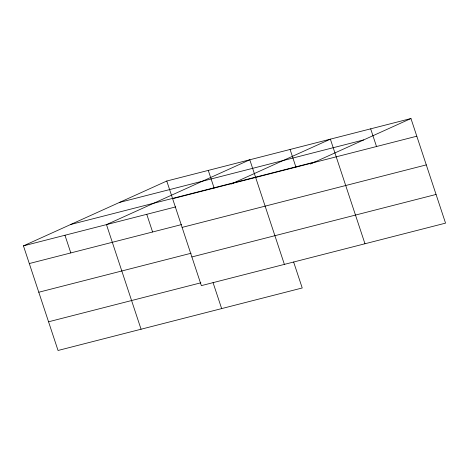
<?xml version="1.0" encoding="UTF-8"?>
<svg xmlns="http://www.w3.org/2000/svg" width="469" height="469" viewBox="0 0 469 469"><rect width="100%" height="100%" fill="white"/><g stroke="black" fill="none" stroke-linecap="round" stroke-linejoin="round"><path stroke-width="0.7" d="M293.641 262.019L302.229 287.972L58.045 350.472L23.45 245.867L166.771 181.028L410.955 118.528L445.55 223.133L201.365 285.633L166.771 181.028M231.065 184.083L330.375 139.152L364.97 243.757M310.331 164.05L410.955 118.528M119.478 202.426L363.657 139.926M70.749 224.475L314.928 161.969M172.621 198.709L416.8 136.209M23.45 245.867L175.74 206.888M29.295 263.549L181.591 224.569M182.107 227.395L426.292 164.889M38.786 292.234L191.076 253.254M191.88 256.948L436.064 194.447M48.559 321.787L200.849 282.807M370.668 128.84L376.513 146.521M290.088 149.464L295.933 167.146M284.39 264.381L249.795 159.777L106.475 224.622L141.063 329.22M208.283 170.405L214.134 188.081M213.061 282.643L221.649 308.596M146.762 214.31L152.607 231.985M64.962 235.245L70.807 252.926"/></g></svg>
